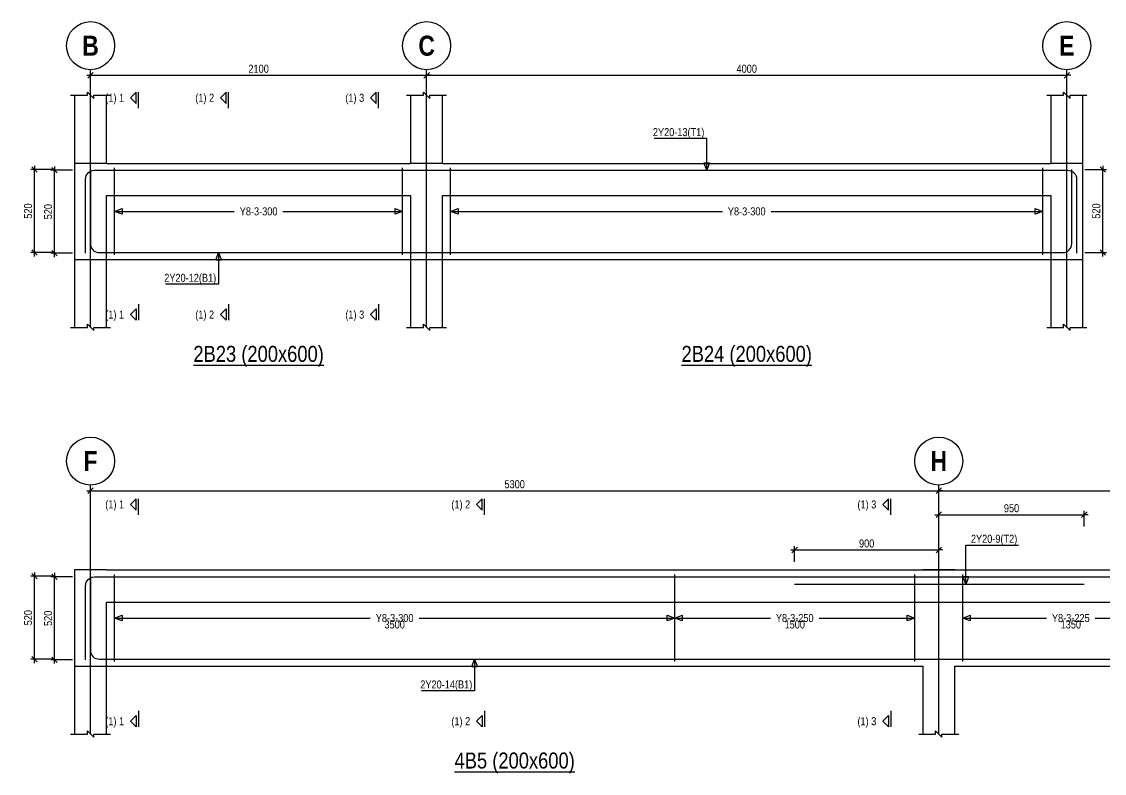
# Model space of a CAD drawing. Extents: x 0 to 206258, y -403073 to 0.
# Drawn here: x 66433 to 79963, y -225814 to -216424 of the extents above; entities that cross this region are included whole.
import ezdxf
from ezdxf.enums import TextEntityAlignment as Align
from ezdxf.lldxf.tags import DXFTag

# ---------------------------------------------------------------- set-up
doc = ezdxf.new("R2010")
doc.units = 0
doc.header["$LTSCALE"] = 1000
for name, color, linetype in [('Axis Circle(Dir 2)', 150, 'Continuous'), ('Axis Label(Dir 1)', 7, 'Continuous'), ('Axis Line(Dir 2)', 150, 'CENTER2'), ('Break Line', 5, 'Continuous'), ('Dimension Line', 5, 'Continuous'), ('Dimension Text', 5, 'Continuous'), ('Front Elevation Line', 40, 'Continuous'), ('Leader Line', 5, 'Continuous'), ('Link Line', 3, 'Continuous'), ('Rebar Label', 6, 'Continuous'), ('Rebar Line', 7, 'Continuous'), ('Section Label', 1, 'Continuous'), ('Section Line', 1, 'Continuous'), ('Top Rebar Label', 6, 'Continuous'), ('Top Rebar Line', 7, 'Continuous')]:
    doc.layers.add(name, color=color, linetype=linetype)
for name, color, linetype, true_color in [('Beam Label(D)', 94, 'Continuous', 0x008100), ('Beam Line(D)', 112, 'Continuous', 0x00bd5e), ('Link Label', 94, 'Continuous', 0x008100)]:
    doc.layers.add(name, color=color, linetype=linetype, true_color=true_color)
doc.styles.add('Axis Label(Dir 1)', font='ARIALNB.TTF', dxfattribs={"height": 250})
doc.styles.add('Beam Label(D)', font='ARIALN.TTF', dxfattribs={"height": 200})
doc.styles.add('Dimension Text', font='ARIALN.TTF', dxfattribs={"height": 100})
doc.styles.add('Link Label', font='ARIALN.TTF', dxfattribs={"height": 100})
doc.styles.add('Rebar Label', font='ARIALN.TTF', dxfattribs={"height": 100})
doc.styles.add('Section Label', font='ARIALN.TTF', dxfattribs={"height": 100})
doc.styles.add('Top Rebar Label', font='ARIALN.TTF', dxfattribs={"height": 100})
tags = doc.linetypes.add('CENTER2', pattern=[1.125, 0.75, -0.125, 0.125, -0.125]).pattern_tags.tags
tags[10:11] = [DXFTag(74, 4), DXFTag(75, 0), DXFTag(340, '0'), DXFTag(46, 0.0), DXFTag(50, 0.0), DXFTag(44, 0.0), DXFTag(45, 0.0)]
tags[8:9] = [DXFTag(74, 4), DXFTag(75, 0), DXFTag(340, '0'), DXFTag(46, 0.0), DXFTag(50, 0.0), DXFTag(44, 0.0), DXFTag(45, 0.0)]
tags[6:7] = [DXFTag(74, 4), DXFTag(75, 0), DXFTag(340, '0'), DXFTag(46, 0.0), DXFTag(50, 0.0), DXFTag(44, 0.0), DXFTag(45, 0.0)]
tags[4:5] = [DXFTag(74, 4), DXFTag(75, 0), DXFTag(340, '0'), DXFTag(46, 0.0), DXFTag(50, 0.0), DXFTag(44, 0.0), DXFTag(45, 0.0)]
doc.dimstyles.new('BEAM', dxfattribs={"dimtxt": 100, "dimasz": 30, "dimexe": 48.3, "dimexo": 103.5, "dimgap": 30, "dimtad": 1, "dimtoh": 1, "dimdec": 1, "dimlfac": 0.5, "dimdsep": 46, "dimtxsty": 'Dimension Text', "dimblk": 'PCDIM_TICK', "dimcen": 0.09, "dimclrd": 5, "dimclre": 5, "dimclrt": 5, "dimadec": 1, "dimazin": 0, "dimtp": 1, "dimtm": 1, "dimtfac": 1, "dimtdec": 4, "dimtofl": 0, "dimtmove": 0, "dimatfit": 3, "dimfxl": 1, "dimtolj": 1, "dimtzin": 0, "dimarcsym": 0})

# ---------------------------------------------------------------- blocks, each defined once
blk = doc.blocks.new('PCDIM_TICK')
at = {"layer": 'Dimension Line', "color": 0, "transparency": 33554687}
for p, q in [((1.15, 1.15), (-1.15, -1.15)), ((1.61, 0), (0, 0))]:
    blk.add_line(p, q, dxfattribs=at)
blk = doc.blocks.new('*U2977')
at = {"layer": 'Dimension Line', "color": 5, "true_color": 0x0000ff, "transparency": 16777216}
for p, q in [((67068, -218280), (66796, -218280)), ((66844, -219316), (66844, -218280)), ((67068, -219316), (66796, -219316))]:
    blk.add_line(p, q, dxfattribs=at)
at = {"layer": 'Dimension Line', "color": 5, "true_color": 0x0000ff, "transparency": 16777216, "xscale": 30, "yscale": 30}
for p, rotation in [((66844, -218280), 89.99999999999447), ((66844, -219316), 269.9999999999834)]:
    blk.add_blockref('PCDIM_TICK', p, dxfattribs=dict(at, rotation=rotation))
at = {"layer": 'Dimension Line', "color": 5, "true_color": 0x0000ff, "transparency": 16777216, "insert": (66814, -218798), "char_height": 100, "width": 181.5, "attachment_point": 8, "rotation": 90, "style": 'Dimension Text'}
blk.add_mtext('520', dxfattribs=at)
blk = doc.blocks.new('*U2978')
at = {"layer": 'Dimension Line', "color": 5, "true_color": 0x0000ff, "transparency": 16777216}
for p, q in [((66818, -218272), (66546, -218272)), ((66594, -219308), (66594, -218272)), ((66818, -219308), (66546, -219308))]:
    blk.add_line(p, q, dxfattribs=at)
at = {"layer": 'Dimension Line', "color": 5, "true_color": 0x0000ff, "transparency": 16777216, "xscale": 30, "yscale": 30}
for p, rotation in [((66594, -218272), 89.99999999999447), ((66594, -219308), 269.9999999999834)]:
    blk.add_blockref('PCDIM_TICK', p, dxfattribs=dict(at, rotation=rotation))
at = {"layer": 'Dimension Line', "color": 5, "true_color": 0x0000ff, "transparency": 16777216, "insert": (66564, -218790), "char_height": 100, "width": 181.5, "attachment_point": 8, "rotation": 90, "style": 'Dimension Text'}
blk.add_mtext('520', dxfattribs=at)
blk = doc.blocks.new('*U2979')
at = {"layer": 'Dimension Line', "color": 5, "true_color": 0x0000ff, "transparency": 16777216}
for p, q in [((67294, -217241), (67294, -217046)), ((67294, -217094), (71494, -217094)), ((71494, -217241), (71494, -217046))]:
    blk.add_line(p, q, dxfattribs=at)
at = {"layer": 'Dimension Line', "color": 5, "true_color": 0x0000ff, "transparency": 16777216, "xscale": 30, "yscale": 30, "rotation": 180.0000000000004}
blk.add_blockref('PCDIM_TICK', (67294, -217094), dxfattribs=at)
at = {"layer": 'Dimension Line', "color": 5, "true_color": 0x0000ff, "transparency": 16777216, "xscale": 30, "yscale": 30}
blk.add_blockref('PCDIM_TICK', (71494, -217094), dxfattribs=at)
at = {"layer": 'Dimension Line', "color": 5, "true_color": 0x0000ff, "transparency": 16777216, "insert": (69394, -217064), "char_height": 100, "width": 247.25, "attachment_point": 8, "style": 'Dimension Text'}
blk.add_mtext('2100', dxfattribs=at)
blk = doc.blocks.new('*U2989')
at = {"layer": 'Dimension Line', "color": 5, "true_color": 0x0000ff, "transparency": 16777216}
for p, q in [((79719, -218272), (79992, -218272)), ((79944, -219308), (79944, -218272)), ((79719, -219308), (79992, -219308))]:
    blk.add_line(p, q, dxfattribs=at)
at = {"layer": 'Dimension Line', "color": 5, "true_color": 0x0000ff, "transparency": 16777216, "xscale": 30, "yscale": 30}
for p, rotation in [((79944, -218272), 89.99999999999447), ((79944, -219308), 269.9999999999834)]:
    blk.add_blockref('PCDIM_TICK', p, dxfattribs=dict(at, rotation=rotation))
at = {"layer": 'Dimension Line', "color": 5, "true_color": 0x0000ff, "transparency": 16777216, "insert": (79914, -218790), "char_height": 100, "width": 181.5, "attachment_point": 8, "rotation": 90, "style": 'Dimension Text'}
blk.add_mtext('520', dxfattribs=at)
blk = doc.blocks.new('*U2990')
at = {"layer": 'Dimension Line', "color": 5, "true_color": 0x0000ff, "transparency": 16777216}
for p, q in [((71494, -217241), (71494, -217046)), ((71494, -217094), (79494, -217094)), ((79494, -217241), (79494, -217046))]:
    blk.add_line(p, q, dxfattribs=at)
at = {"layer": 'Dimension Line', "color": 5, "true_color": 0x0000ff, "transparency": 16777216, "xscale": 30, "yscale": 30, "rotation": 180.0000000000004}
blk.add_blockref('PCDIM_TICK', (71494, -217094), dxfattribs=at)
at = {"layer": 'Dimension Line', "color": 5, "true_color": 0x0000ff, "transparency": 16777216, "xscale": 30, "yscale": 30}
blk.add_blockref('PCDIM_TICK', (79494, -217094), dxfattribs=at)
at = {"layer": 'Dimension Line', "color": 5, "true_color": 0x0000ff, "transparency": 16777216, "insert": (75494, -217064), "char_height": 100, "width": 249.2, "attachment_point": 8, "style": 'Dimension Text'}
blk.add_mtext('4000', dxfattribs=at)
blk = doc.blocks.new('*U3021')
at = {"layer": 'Dimension Line', "color": 5, "true_color": 0x0000ff, "transparency": 16777216}
for p, q in [((76092, -223171), (76092, -222976)), ((77894, -223171), (77894, -222976)), ((76092, -223024), (77894, -223024))]:
    blk.add_line(p, q, dxfattribs=at)
at = {"layer": 'Dimension Line', "color": 5, "true_color": 0x0000ff, "transparency": 16777216, "xscale": 30, "yscale": 30, "rotation": 180.0000000000004}
blk.add_blockref('PCDIM_TICK', (76092, -223024), dxfattribs=at)
at = {"layer": 'Dimension Line', "color": 5, "true_color": 0x0000ff, "transparency": 16777216, "xscale": 30, "yscale": 30}
blk.add_blockref('PCDIM_TICK', (77894, -223024), dxfattribs=at)
at = {"layer": 'Dimension Line', "color": 5, "true_color": 0x0000ff, "transparency": 16777216, "insert": (76993, -222994), "char_height": 100, "width": 181.5, "attachment_point": 8, "style": 'Dimension Text'}
blk.add_mtext('900', dxfattribs=at)
blk = doc.blocks.new('*U3022')
at = {"layer": 'Dimension Line', "color": 5, "true_color": 0x0000ff, "transparency": 16777216}
for p, q in [((67068, -223360), (66796, -223360)), ((66844, -224396), (66844, -223360)), ((67068, -224396), (66796, -224396))]:
    blk.add_line(p, q, dxfattribs=at)
at = {"layer": 'Dimension Line', "color": 5, "true_color": 0x0000ff, "transparency": 16777216, "xscale": 30, "yscale": 30}
for p, rotation in [((66844, -223360), 89.99999999999447), ((66844, -224396), 269.9999999999834)]:
    blk.add_blockref('PCDIM_TICK', p, dxfattribs=dict(at, rotation=rotation))
at = {"layer": 'Dimension Line', "color": 5, "true_color": 0x0000ff, "transparency": 16777216, "insert": (66814, -223878), "char_height": 100, "width": 181.5, "attachment_point": 8, "rotation": 90, "style": 'Dimension Text'}
blk.add_mtext('520', dxfattribs=at)
blk = doc.blocks.new('*U3023')
at = {"layer": 'Dimension Line', "color": 5, "true_color": 0x0000ff, "transparency": 16777216}
for p, q in [((66818, -223352), (66546, -223352)), ((66594, -224388), (66594, -223352)), ((66818, -224388), (66546, -224388))]:
    blk.add_line(p, q, dxfattribs=at)
at = {"layer": 'Dimension Line', "color": 5, "true_color": 0x0000ff, "transparency": 16777216, "xscale": 30, "yscale": 30}
for p, rotation in [((66594, -223352), 89.99999999999447), ((66594, -224388), 269.9999999999834)]:
    blk.add_blockref('PCDIM_TICK', p, dxfattribs=dict(at, rotation=rotation))
at = {"layer": 'Dimension Line', "color": 5, "true_color": 0x0000ff, "transparency": 16777216, "insert": (66564, -223870), "char_height": 100, "width": 181.5, "attachment_point": 8, "rotation": 90, "style": 'Dimension Text'}
blk.add_mtext('520', dxfattribs=at)
blk = doc.blocks.new('*U3024')
at = {"layer": 'Dimension Line', "color": 5, "true_color": 0x0000ff, "transparency": 16777216}
for p, q in [((67294, -222431), (67294, -222236)), ((67294, -222284), (77894, -222284)), ((77894, -222431), (77894, -222236))]:
    blk.add_line(p, q, dxfattribs=at)
at = {"layer": 'Dimension Line', "color": 5, "true_color": 0x0000ff, "transparency": 16777216, "xscale": 30, "yscale": 30, "rotation": 180.0000000000004}
blk.add_blockref('PCDIM_TICK', (67294, -222284), dxfattribs=at)
at = {"layer": 'Dimension Line', "color": 5, "true_color": 0x0000ff, "transparency": 16777216, "xscale": 30, "yscale": 30}
blk.add_blockref('PCDIM_TICK', (77894, -222284), dxfattribs=at)
at = {"layer": 'Dimension Line', "color": 5, "true_color": 0x0000ff, "transparency": 16777216, "insert": (72594, -222254), "char_height": 100, "width": 245.98, "attachment_point": 8, "style": 'Dimension Text'}
blk.add_mtext('5300', dxfattribs=at)
blk = doc.blocks.new('*U3034')
at = {"layer": 'Dimension Line', "color": 5, "true_color": 0x0000ff, "transparency": 16777216}
for p, q in [((77894, -222731), (77894, -222536)), ((79712, -222731), (79712, -222536)), ((77894, -222584), (79712, -222584))]:
    blk.add_line(p, q, dxfattribs=at)
at = {"layer": 'Dimension Line', "color": 5, "true_color": 0x0000ff, "transparency": 16777216, "xscale": 30, "yscale": 30, "rotation": 180.0000000000004}
blk.add_blockref('PCDIM_TICK', (77894, -222584), dxfattribs=at)
at = {"layer": 'Dimension Line', "color": 5, "true_color": 0x0000ff, "transparency": 16777216, "xscale": 30, "yscale": 30}
blk.add_blockref('PCDIM_TICK', (79712, -222584), dxfattribs=at)
at = {"layer": 'Dimension Line', "color": 5, "true_color": 0x0000ff, "transparency": 16777216, "insert": (78803, -222554), "char_height": 100, "width": 181.5, "attachment_point": 8, "style": 'Dimension Text'}
blk.add_mtext('950', dxfattribs=at)
blk = doc.blocks.new('*U3036')
at = {"layer": 'Dimension Line', "color": 5, "true_color": 0x0000ff, "transparency": 16777216}
for p, q in [((77894, -222431), (77894, -222236)), ((77894, -222284), (88094, -222284)), ((88094, -222431), (88094, -222236))]:
    blk.add_line(p, q, dxfattribs=at)
at = {"layer": 'Dimension Line', "color": 5, "true_color": 0x0000ff, "transparency": 16777216, "xscale": 30, "yscale": 30, "rotation": 180.0000000000004}
blk.add_blockref('PCDIM_TICK', (77894, -222284), dxfattribs=at)
at = {"layer": 'Dimension Line', "color": 5, "true_color": 0x0000ff, "transparency": 16777216, "xscale": 30, "yscale": 30}
blk.add_blockref('PCDIM_TICK', (88094, -222284), dxfattribs=at)
at = {"layer": 'Dimension Line', "color": 5, "true_color": 0x0000ff, "transparency": 16777216, "insert": (82994, -222254), "char_height": 100, "width": 245.98, "attachment_point": 8, "style": 'Dimension Text'}
blk.add_mtext('5100', dxfattribs=at)

msp = doc.modelspace()

# ---------------------------------------------------------------- linework, layer by layer
at = {"layer": 'Axis Circle(Dir 2)', "transparency": 33554687}
for centre in [(67293.965, -216724.284), (71493.965, -216724.284), (79493.965, -216724.284), (67293.965, -221914.284), (77893.965, -221914.284)]:
    msp.add_circle(centre, 300, dxfattribs=at)
at = {"layer": 'Axis Line(Dir 2)', "transparency": 33554687}
for points in [[(67293.965, -220244.284), (67293.965, -217024.284)], [(71493.965, -220244.284), (71493.965, -217024.284)], [(79493.965, -220244.284), (79493.965, -217024.284)], [(67293.965, -225324.284), (67293.965, -222214.284)], [(77893.965, -225324.284), (77893.965, -222214.284)]]:
    msp.add_lwpolyline(points, dxfattribs=at)
at = {"layer": 'Beam Line(D)', "transparency": 33554687}
for points in [[(67093.965, -217344.284), (67093.965, -218194.284)], [(67493.965, -218194.284), (67493.965, -217344.284)], [(71293.965, -217344.284), (71293.965, -218194.284)], [(71693.965, -218194.284), (71693.965, -217344.284)], [(79293.965, -217344.284), (79293.965, -218194.284)], [(79693.965, -218194.284), (79693.965, -217344.284)], [(67093.965, -218194.284), (67093.965, -220244.284)], [(67493.965, -218194.284), (71293.965, -218194.284)], [(71693.965, -218194.284), (79293.965, -218194.284)], [(79693.965, -220244.284), (79693.965, -218194.284)], [(67493.965, -220244.284), (67493.965, -219394.284)], [(67493.965, -219394.284), (71293.965, -219394.284)], [(71293.965, -219394.284), (71293.965, -220244.284)], [(71693.965, -220244.284), (71693.965, -219394.284)], [(71693.965, -219394.284), (79293.965, -219394.284)], [(79293.965, -219394.284), (79293.965, -220244.284)], [(67093.965, -223274.284), (67093.965, -225324.284)], [(67493.965, -223274.284), (67093.965, -223274.284)], [(67493.965, -223274.284), (77693.965, -223274.284)], [(78093.965, -223274.284), (77693.965, -223274.284)], [(78093.965, -223274.284), (87893.965, -223274.284)], [(67493.965, -225324.284), (67493.965, -224474.284)], [(67493.965, -224474.284), (77693.965, -224474.284)], [(77693.965, -224474.284), (77693.965, -225324.284)], [(78093.965, -225324.284), (78093.965, -224474.284)], [(78093.965, -224474.284), (87893.965, -224474.284)]]:
    msp.add_lwpolyline(points, dxfattribs=at)
at = {"layer": 'Break Line', "transparency": 33554687}
for points in [[(67043.965, -217344.284), (67253.965, -217344.284), (67253.965, -217304.284), (67333.965, -217384.284), (67333.965, -217344.284), (67543.965, -217344.284)], [(71243.965, -217344.284), (71453.965, -217344.284), (71453.965, -217304.284), (71533.965, -217384.284), (71533.965, -217344.284), (71743.965, -217344.284)], [(79243.965, -217344.284), (79453.965, -217344.284), (79453.965, -217304.284), (79533.965, -217384.284), (79533.965, -217344.284), (79743.965, -217344.284)], [(67043.965, -220244.284), (67253.965, -220244.284), (67253.965, -220204.284), (67333.965, -220284.284), (67333.965, -220244.284), (67543.965, -220244.284)], [(71243.965, -220244.284), (71453.965, -220244.284), (71453.965, -220204.284), (71533.965, -220284.284), (71533.965, -220244.284), (71743.965, -220244.284)], [(79243.965, -220244.284), (79453.965, -220244.284), (79453.965, -220204.284), (79533.965, -220284.284), (79533.965, -220244.284), (79743.965, -220244.284)], [(67043.965, -225324.284), (67253.965, -225324.284), (67253.965, -225284.284), (67333.965, -225364.284), (67333.965, -225324.284), (67543.965, -225324.284)], [(77643.965, -225324.284), (77853.965, -225324.284), (77853.965, -225284.284), (77933.965, -225364.284), (77933.965, -225324.284), (78143.965, -225324.284)]]:
    msp.add_lwpolyline(points, dxfattribs=at)
at = {"layer": 'Front Elevation Line', "transparency": 33554687}
for points in [[(67493.965, -218194.284), (67093.965, -218194.284)], [(67093.965, -218194.284), (67093.965, -219394.284)], [(67493.965, -218194.284), (67093.965, -218194.284)], [(67093.965, -218194.284), (67093.965, -219394.284)], [(67493.965, -218194.284), (71293.965, -218194.284)], [(71693.965, -218194.284), (71293.965, -218194.284)], [(71693.965, -218194.284), (79293.965, -218194.284)], [(79693.965, -218194.284), (79293.965, -218194.284)], [(79693.965, -219394.284), (79693.965, -218194.284)], [(67493.965, -219394.284), (67493.965, -218594.284)], [(67493.965, -219394.284), (67493.965, -218594.284)], [(67493.965, -218594.284), (71293.965, -218594.284)], [(71293.965, -218594.284), (71293.965, -219394.284)], [(71693.965, -219394.284), (71693.965, -218594.284)], [(71693.965, -218594.284), (79293.965, -218594.284)], [(79293.965, -218594.284), (79293.965, -219394.284)], [(67093.965, -219394.284), (67493.965, -219394.284)], [(67093.965, -219394.284), (67493.965, -219394.284)], [(71293.965, -219394.284), (71693.965, -219394.284)], [(79293.965, -219394.284), (79693.965, -219394.284)], [(67493.965, -223274.284), (67093.965, -223274.284)], [(67093.965, -223274.284), (67093.965, -224474.284)], [(67493.965, -223274.284), (87893.965, -223274.284)], [(67493.965, -224474.284), (67493.965, -223674.284)], [(67493.965, -223674.284), (87893.965, -223674.284)], [(67093.965, -224474.284), (67493.965, -224474.284)]]:
    msp.add_lwpolyline(points, dxfattribs=at)
at = {"layer": 'Leader Line', "transparency": 33554687}
for points in [[(74993.965, -218280.284), (74993.965, -217884.284), (74338.974, -217884.284)], [(74959.763, -218186.314), (75028.167, -218186.314), (74993.965, -218280.284), (74959.763, -218186.314)], [(67593.965, -218794.284), (67687.934, -218760.082), (67687.934, -218828.486), (67593.965, -218794.284), (69089.321, -218794.284)], [(69698.609, -218794.284), (71193.965, -218794.284), (71099.996, -218828.486), (71099.996, -218760.082), (71193.965, -218794.284)], [(71793.965, -218794.284), (71887.934, -218760.082), (71887.934, -218828.486), (71793.965, -218794.284), (75189.321, -218794.284)], [(75798.609, -218794.284), (79193.965, -218794.284), (79099.995, -218828.486), (79099.995, -218760.082), (79193.965, -218794.284)], [(68893.965, -219308.284), (68893.965, -219704.284), (68231.291, -219704.284)], [(68928.167, -219402.253), (68859.763, -219402.253), (68893.965, -219308.284), (68928.167, -219402.253)], [(78233.965, -223450.284), (78233.965, -222964.284), (78888.956, -222964.284)], [(78199.763, -223356.314), (78268.167, -223356.314), (78233.965, -223450.284), (78199.763, -223356.314)], [(67593.965, -223874.284), (67687.934, -223840.082), (67687.934, -223908.486), (67593.965, -223874.284), (70789.321, -223874.284)], [(71398.609, -223874.284), (74593.965, -223874.284), (74499.995, -223908.486), (74499.995, -223840.082), (74593.965, -223874.284)], [(74593.965, -223874.284), (74687.934, -223840.082), (74687.934, -223908.486), (74593.965, -223874.284), (75789.32, -223874.284)], [(76398.608, -223874.284), (77593.964, -223874.284), (77499.995, -223908.486), (77499.995, -223840.082), (77593.964, -223874.284)], [(78193.965, -223874.284), (78287.935, -223840.082), (78287.935, -223908.486), (78193.965, -223874.284), (79239.321, -223874.284)], [(79848.609, -223874.284), (80893.965, -223874.284), (80799.996, -223908.486), (80799.996, -223840.082), (80893.965, -223874.284)], [(72093.965, -224388.284), (72093.965, -224784.284), (71431.292, -224784.284)], [(72128.167, -224482.253), (72059.763, -224482.253), (72093.965, -224388.284), (72128.167, -224482.253)]]:
    msp.add_lwpolyline(points, dxfattribs=at)
at = {"layer": 'Link Line', "transparency": 33554687}
for p, q in [((67593.965, -219336.284), (67593.965, -218252.284)), ((71193.965, -219336.284), (71193.965, -218252.284)), ((71793.965, -219336.284), (71793.965, -218252.284)), ((79193.965, -219336.284), (79193.965, -218252.284)), ((67593.965, -224416.284), (67593.965, -223332.284)), ((74593.965, -224416.284), (74593.965, -223332.284)), ((77593.964, -224416.284), (77593.964, -223332.284)), ((78193.965, -224416.284), (78193.965, -223332.284))]:
    msp.add_line(p, q, dxfattribs=at)
at = {"layer": 'Rebar Line', "transparency": 33554687}
for points in [[(67291.965, -218272.284), (67291.965, -219198.328, 0.414213562), (67401.921, -219308.284), (79446.009, -219308.284, 0.414213543), (79555.964, -219198.328), (79555.965, -218272.284)], [(67291.965, -223352.284), (67291.965, -224278.328, 0.414213562), (67401.921, -224388.284), (88046.009, -224388.284, 0.414213813), (88155.966, -224278.328), (88155.965, -223352.284)]]:
    msp.add_lwpolyline(points, format="xyb", dxfattribs=at)
at = {"layer": 'Section Line', "transparency": 33554687}
for points in [[(67863.965, -217304.284), (67793.254, -217374.994), (67863.965, -217445.705), (67863.965, -217304.284)], [(67893.965, -217504.284), (67893.965, -217304.284)], [(68988.965, -217304.284), (68918.254, -217374.994), (68988.965, -217445.705), (68988.965, -217304.284)], [(69018.965, -217504.284), (69018.965, -217304.284)], [(70863.965, -217304.284), (70793.254, -217374.994), (70863.965, -217445.705), (70863.965, -217304.284)], [(70893.965, -217504.284), (70893.965, -217304.284)], [(67893.965, -219954.284), (67893.965, -220154.284)], [(69018.965, -219954.284), (69018.965, -220154.284)], [(70893.965, -219954.284), (70893.965, -220154.284)], [(67863.965, -220154.284), (67863.965, -220154.284), (67793.254, -220083.573), (67863.965, -220012.862), (67863.965, -220154.284)], [(68988.965, -220154.284), (68988.965, -220154.284), (68918.254, -220083.573), (68988.965, -220012.862), (68988.965, -220154.284)], [(70863.965, -220154.284), (70863.965, -220154.284), (70793.254, -220083.573), (70863.965, -220012.862), (70863.965, -220154.284)], [(67863.965, -222384.284), (67793.254, -222454.994), (67863.965, -222525.705), (67863.965, -222384.284)], [(67893.965, -222584.284), (67893.965, -222384.284)], [(72188.965, -222384.284), (72118.254, -222454.994), (72188.965, -222525.705), (72188.965, -222384.284)], [(72218.965, -222584.284), (72218.965, -222384.284)], [(77263.965, -222384.284), (77193.254, -222454.994), (77263.965, -222525.705), (77263.965, -222384.284)], [(77293.965, -222584.284), (77293.965, -222384.284)], [(67863.965, -225234.284), (67863.965, -225234.284), (67793.254, -225163.573), (67863.965, -225092.862), (67863.965, -225234.284)], [(67893.965, -225034.284), (67893.965, -225234.284)], [(72188.965, -225234.284), (72188.965, -225234.284), (72118.254, -225163.573), (72188.965, -225092.862), (72188.965, -225234.284)], [(72218.965, -225034.284), (72218.965, -225234.284)], [(77263.965, -225234.284), (77263.965, -225234.284), (77193.254, -225163.573), (77263.965, -225092.862), (77263.965, -225234.284)], [(77293.965, -225034.284), (77293.965, -225234.284)]]:
    msp.add_lwpolyline(points, dxfattribs=at)
at = {"layer": 'Top Rebar Line', "transparency": 33554687}
for points in [[(67231.965, -219316.284), (67231.965, -218390.239, -0.414213562), (67341.921, -218280.284), (79506.009, -218280.284, -0.414213562), (79615.964, -218390.239), (79615.964, -219316.284)], [(67231.965, -224396.284), (67231.965, -223470.239, -0.414213562), (67341.921, -223360.284), (88106.009, -223360.284, -0.414213562), (88215.966, -223470.239), (88215.966, -224396.284)]]:
    msp.add_lwpolyline(points, format="xyb", dxfattribs=at)
msp.add_lwpolyline([(76091.965, -223450.284), (79711.965, -223450.284)], dxfattribs=at)

# ---------------------------------------------------------------- texts
at = {"layer": 'Axis Label(Dir 1)', "transparency": 33554687, "style": 'Axis Label(Dir 1)'}
for s, p in [('B', (67293.965, -216724.284)), ('C', (71493.965, -216724.284)), ('E', (79493.965, -216724.284)), ('F', (67293.965, -221914.284)), ('H', (77893.965, -221914.284))]:
    msp.add_text(s, height=250, dxfattribs=at).set_placement(p, align=Align.MIDDLE_CENTER)
at = {"layer": 'Beam Label(D)', "transparency": 33554687, "style": 'Beam Label(D)'}
for s, p in [('%%U2B23 (200x600)', (69393.965, -220474.284)), ('%%U2B24 (200x600)', (75493.965, -220474.284)), ('%%U4B5 (200x600)', (72593.965, -225554.284))]:
    msp.add_text(s, height=200, dxfattribs=at).set_placement(p, align=Align.TOP_CENTER)
at = {"layer": 'Dimension Text', "transparency": 33554687, "style": 'Dimension Text'}
for s, p in [('3500', (71093.965, -223904.284)), ('1500', (76093.964, -223904.284)), ('1350', (79543.965, -223904.284))]:
    msp.add_text(s, height=100, dxfattribs=at).set_placement(p, align=Align.TOP_CENTER)
at = {"layer": 'Link Label', "transparency": 33554687, "style": 'Link Label'}
for s, p in [('Y8-3-300', (69393.965, -218794.284)), ('Y8-3-300', (75493.965, -218794.284)), ('Y8-3-300', (71093.965, -223874.284)), ('Y8-3-250', (76093.964, -223874.284)), ('Y8-3-225', (79543.965, -223874.284))]:
    msp.add_text(s, height=100, dxfattribs=at).set_placement(p, align=Align.MIDDLE_CENTER)
at = {"layer": 'Rebar Label', "transparency": 33554687, "style": 'Rebar Label'}
for s, p in [(' 2Y20-12(B1)', (68863.965, -219674.284)), (' 2Y20-14(B1)', (72063.965, -224754.284))]:
    msp.add_text(s, height=100, dxfattribs=at).set_placement(p, align=Align.RIGHT)
at = {"layer": 'Section Label', "transparency": 33554687, "style": 'Section Label'}
for s, p in [('(1) 1', (67713.254, -217374.994)), ('(1) 2', (68838.254, -217374.994)), ('(1) 3', (70713.254, -217374.994)), ('(1) 1', (67713.254, -220083.573)), ('(1) 2', (68838.254, -220083.573)), ('(1) 3', (70713.254, -220083.573)), ('(1) 1', (67713.254, -222454.994)), ('(1) 2', (72038.254, -222454.994)), ('(1) 3', (77113.254, -222454.994)), ('(1) 1', (67713.254, -225163.573)), ('(1) 2', (72038.254, -225163.573)), ('(1) 3', (77113.254, -225163.573))]:
    msp.add_text(s, height=100, dxfattribs=at).set_placement(p, align=Align.MIDDLE_RIGHT)
at = {"layer": 'Top Rebar Label', "transparency": 33554687, "style": 'Top Rebar Label'}
msp.add_text(' 2Y20-13(T1)', height=100, dxfattribs=at).set_placement((74963.965, -217854.284), align=Align.RIGHT)
msp.add_text(' 2Y20-9(T2)', height=100, dxfattribs=at).set_placement((78263.965, -222934.284))

# ---------------------------------------------------------------- dimensions: what is measured, and where the dimension line sits
at = {"layer": 'Dimension Line', "transparency": 33554687}
for base, p1, p2, text, picture, middle in [((69393.965, -217094.284), (67293.965, -217344.284), (71493.965, -217344.284), '2100', '*U2979', (69393.965, -217094.284)), ((75493.965, -217094.284), (71493.965, -217344.284), (79493.965, -217344.284), '4000', '*U2990', (75493.965, -217094.284)), ((72593.965, -222284.284), (67293.965, -222534.284), (77893.965, -222534.284), '5300', '*U3024', (72593.965, -222284.284)), ((82993.965, -222284.284), (77893.965, -222534.284), (88093.965, -222534.284), '5100', '*U3036', (82993.965, -222284.284)), ((78802.965, -222584.284), (77893.965, -222834.284), (79711.965, -222834.284), '950', '*U3034', (78802.965, -222584.284)), ((76992.965, -223024.284), (76091.965, -223274.284), (77893.965, -223274.284), '900', '*U3021', (76992.965, -223024.284))]:
    dim = msp.add_linear_dim(base=base, p1=p1, p2=p2, text=text, dimstyle='BEAM', override={"dimscale": 1, "dimtxt": 100, "dimasz": 30, "dimexe": 48.3, "dimexo": 103.5, "dimgap": 30, "dimtad": 1, "dimtih": 0, "dimdec": 1, "dimlfac": 0.5, "dimzin": 8, "dimlunit": 2, "dimpost": '', "dimtxsty": 'Dimension Text', "dimblk": 'PCDIM_TICK', "dimse1": 0, "dimse2": 0, "dimsd2": 0, "dimclrd": 5, "dimclre": 5, "dimclrt": 5, "dimaunit": 0, "dimadec": 1, "dimazin": 0, "dimtol": 0, "dimtp": 1, "dimtm": 1, "dimtmove": 0}, dxfattribs=at)
    dim.commit()
    dim.dimension.update_dxf_attribs({"geometry": picture, "text_midpoint": middle})
for base, p1, p2, picture, middle in [((66593.965, -218790.284), (66921.965, -219308.284), (66921.965, -218272.284), '*U2978', (66593.965, -218790.284)), ((66843.965, -218798.284), (67171.965, -219316.284), (67171.965, -218280.284), '*U2977', (66843.965, -218798.284)), ((79943.964, -218790.284), (79615.964, -219308.284), (79615.965, -218272.284), '*U2989', (79943.964, -218790.284)), ((66593.965, -223870.284), (66921.965, -224388.284), (66921.965, -223352.284), '*U3023', (66593.965, -223870.284)), ((66843.965, -223878.284), (67171.965, -224396.284), (67171.965, -223360.284), '*U3022', (66843.965, -223878.284))]:
    dim = msp.add_linear_dim(base=base, p1=p1, p2=p2, angle=90, text='520', dimstyle='BEAM', override={"dimscale": 1, "dimtxt": 100, "dimasz": 30, "dimexe": 48.3, "dimexo": 103.5, "dimgap": 30, "dimtad": 1, "dimtih": 0, "dimdec": 1, "dimlfac": 0.5, "dimzin": 8, "dimlunit": 2, "dimpost": '', "dimtxsty": 'Dimension Text', "dimblk": 'PCDIM_TICK', "dimse1": 0, "dimse2": 0, "dimsd2": 0, "dimclrd": 5, "dimclre": 5, "dimclrt": 5, "dimaunit": 0, "dimadec": 1, "dimazin": 0, "dimtol": 0, "dimtp": 1, "dimtm": 1, "dimtmove": 0}, dxfattribs=at)
    dim.commit()
    dim.dimension.update_dxf_attribs({"geometry": picture, "text_midpoint": middle})

doc.saveas('drawing.dxf')
